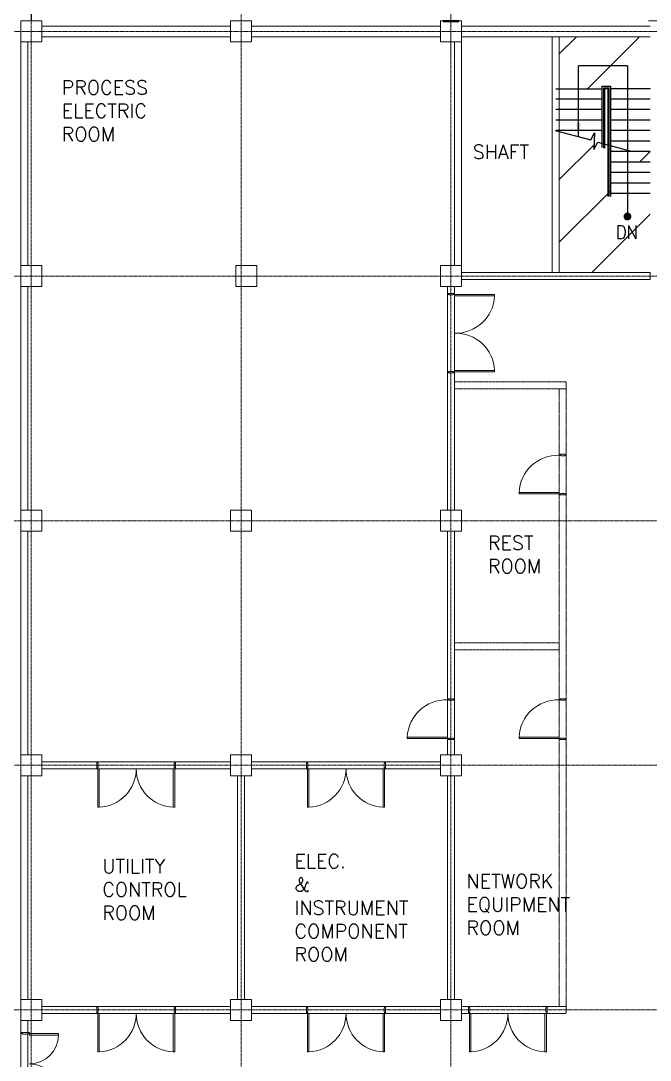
# Model space of a CAD drawing. Extents: x -59767 to 1106559, y -1290 to 1129522.
# Drawn here: x 662388 to 680387, y 438853 to 468598 of the extents above; entities that cross this region are included whole.
import ezdxf

# ---------------------------------------------------------------- set-up
doc = ezdxf.new("R2010")
doc.units = 0
doc.linetypes.add('CENTER', pattern=[2, 1.25, -0.25, 0.25, -0.25])
doc.linetypes.add('HIDDEN', pattern=[0.375, 0.25, -0.125])
doc.layers.get('0').update_dxf_attribs({"linetype": 'CONTINUOUS', "lineweight": 9})
doc.layers.get('Defpoints').update_dxf_attribs({"linetype": 'CONTINUOUS', "lineweight": 9})
for name, color, linetype, lineweight in [('CENTER', 1, 'CENTER', 9), ('COL', 4, 'CONTINUOUS', 5), ('COLUMN', 2, 'CONTINUOUS', 9), ('DOOR', 4, 'CONTINUOUS', 9), ('DRY WALL', 254, 'HIDDEN', 9), ('TEXT', 3, 'CONTINUOUS', 9), ('WALL', 7, 'CONTINUOUS', 9), ('WALL_200', 3, 'CONTINUOUS', 9), ('WALL_300', 7, 'CONTINUOUS', 9), ('가는선', 1, 'CONTINUOUS', 9), ('중간선', 5, 'CONTINUOUS', 9), ('중심선', 1, 'CENTER', 9), ('치수선', 6, 'CONTINUOUS', 9)]:
    doc.layers.add(name, color=color, linetype=linetype, lineweight=lineweight)
doc.layers.add('CY', color=4, linetype='CONTINUOUS')
doc.layers.add('HATCH', color=6, linetype='CONTINUOUS')
doc.styles.add('ROMANS', font='romans.shx', dxfattribs={"bigfont": 'whgtxt.shx'})
doc.styles.get("Standard").update_dxf_attribs({"font": 'romans.shx', "bigfont": 'whtgtxt.shx'})
doc.dimstyles.new('ISO-25', dxfattribs={"dimscale": 200, "dimtxt": 3, "dimasz": 2.5, "dimexe": 1.25, "dimexo": 0.625, "dimtad": 1, "dimdec": 0, "dimdsep": 46, "dimtxsty": 'Standard', "dimcen": 2.5, "dimadec": 0, "dimazin": 0, "dimtp": 0.1, "dimtm": 0.1, "dimtfac": 0.6, "dimtdec": 0, "dimtmove": 0, "dimatfit": 3, "dimfxl": 1, "dimtvp": 1, "dimtolj": 1, "dimarcsym": 0})

# ---------------------------------------------------------------- blocks, each defined once
blk = doc.blocks.new('column600')
at = {"layer": 'COLUMN', "linetype": 'Continuous'}
blk.add_lwpolyline([(-300, -300), (300, -300), (300, 300), (-300, 300)], close=True, dxfattribs=at)
blk = doc.blocks.new('DOOR1800')
at = {"layer": 'DOOR', "color": 7}
for points in [[(35, 950), (35, 125), (75, 125), (75, 950), (35, 950)], [(1725, 950), (1725, 125), (1765, 125), (1765, 950), (1725, 950)]]:
    blk.add_lwpolyline(points, dxfattribs=at)
for points in [[(0, 125), (0, -125), (35, -125), (35, -75), (50, -75), (50, 75), (35, 75), (35, 125)], [(1800, 125), (1800, -125), (1765, -125), (1765, -75), (1750, -75), (1750, 75), (1765, 75), (1765, 125)]]:
    blk.add_lwpolyline(points, close=True, dxfattribs=at)
for centre, start, end in [((75, 125), 0, 90), ((1725, 125), 90, 180)]:
    blk.add_arc(centre, 825, start, end, dxfattribs=at)
blk = doc.blocks.new('*D606')
at = {"layer": 'Defpoints', "color": 0}
for p in [(662690, 472785), (662040, 468493), (662690, 468493)]:
    blk.add_point(p, dxfattribs=at)
at = {"layer": '치수선', "color": 0, "lineweight": -2}
for p, q in [((662040, 468618), (662040, 473035)), ((662690, 468618), (662690, 473035)), ((661540, 472785), (661040, 472785)), ((662040, 472785), (662690, 472785)), ((663190, 472785), (665452, 472785))]:
    blk.add_line(p, q, dxfattribs=at)
at = {"layer": '치수선', "color": 0}
for points in [[(661540, 472701), (661540, 472868), (662040, 472785)], [(663190, 472868), (663190, 472701), (662690, 472785)]]:
    blk.add_solid(points, dxfattribs=at)
at = {"layer": '치수선', "color": 0, "insert": (664571, 473210), "char_height": 600, "attachment_point": 5}
blk.add_mtext('\\A1;650', dxfattribs=at)
blk = doc.blocks.new('ARR')
blk.add_solid([(3, -0.5), (3, 0.5), (0, 0)])

msp = doc.modelspace()

# ---------------------------------------------------------------- hatches: boundary and pattern name
at = {"layer": '중간선'}
h = msp.add_hatch(dxfattribs=at)
h.set_pattern_fill('ANSI31', color=170, scale=400)
h.paths.add_polyline_path([(680388.6, 461392.8), (680387.3, 461592.8), (680387.3, 463655.2), (680387.3, 463955.2), (680387.3, 464255.2), (680387.3, 464555.2), (680385.9, 464855.2), (679735.9, 464855.2), (679735.9, 464895.1), (679260.9, 465022.4), (679210.9, 465035.8), (679185.9, 465042.5), (679085.9, 465069.3), (679060.9, 465076), (679010.9, 465089.3), (678886.3, 465122.7), (678775.9, 464914.9), (678786, 465155.2), (678796.1, 465395.4), (678685.8, 465187.6), (678335.9, 465281.3), (677787.3, 465428.3), (677787.3, 461392.8)])
h.paths.add_polyline_path([(679735.9, 464555.2), (680387.3, 464555.2), (680385.9, 464255.2), (679735.9, 464255.2)], flags=16)
h.paths.add_polyline_path([(679735.9, 463955.2), (679735.9, 464255.2), (680387.3, 464255.2), (680385.9, 463955.2)], flags=16)
h.paths.add_polyline_path([(679735.9, 463955.2), (680387.3, 463955.2), (680385.9, 463655.2), (679735.9, 463655.2)], flags=16)
h.paths.add_polyline_path([(679260.9, 464555.2), (679260.9, 464855.2), (679735.9, 464855.2), (679735.9, 464555.2)], flags=16)
h.paths.add_polyline_path([(679260.9, 463955.2), (679735.9, 463955.2), (679735.9, 463655.2), (679260.9, 463655.2)], flags=16)
h.paths.add_polyline_path([(679260.9, 464255.2), (679260.9, 464555.2), (679735.9, 464555.2), (679735.9, 464255.2)], flags=16)
h.paths.add_polyline_path([(679260.9, 464255.2), (679735.9, 464255.2), (679735.9, 463955.2), (679260.9, 463955.2)], flags=16)
h.paths.add_polyline_path([(679260.9, 465022.4), (679735.9, 464895.1), (679735.9, 464855.2), (679260.9, 464855.2)], flags=16)
h.paths.add_polyline_path([(679679.7, 462998.9, -0.4142136), (679735.9, 463055.2, -0.4142136), (679792.2, 462998.9, -1)], flags=16)
h.paths.add_polyline_path([(679377.5, 462829.5), (679377.5, 462267), (680128.6, 462267), (680128.6, 462829.5)], flags=8)
h.paths.add_polyline_path([(677787.3, 466655.2), (678335.9, 466655.2), (678335.9, 467305.2), (679735.9, 467305.2), (679735.9, 466655.2), (680387.3, 466655.2), (680387.3, 467992.8), (680387.3, 468142.8), (677787.3, 468142.8)])
h.paths.add_polyline_path([(679010.9, 466655.2), (679010.9, 466730.2), (679260.9, 466730.2), (679260.9, 466655.2), (679735.9, 466655.2), (679735.9, 467305.2), (678335.9, 467305.2), (678335.9, 466655.2)])

# ---------------------------------------------------------------- linework, layer by layer
at = {"layer": 'CENTER', "linetype": 'CENTER'}
msp.add_line((674688.6, 472408.4), (674688.6, 467554.3), dxfattribs=at)
at = {"layer": 'COL', "color": 2, "linetype": 'Continuous'}
msp.add_line((680338.6, 468592.8), (681038.6, 468592.8), dxfattribs=at)
at = {"layer": 'CY', "ltscale": 0.5}
msp.add_lwpolyline([(674463.6, 468577.8), (674913.6, 468577.8), (674913.6, 468592.8), (674463.6, 468592.8), (674463.6, 468577.8)], dxfattribs=at)
at = {"layer": 'DRY WALL', "linetype": 'HIDDEN', "lineweight": 9, "ltscale": 0.5}
for points in [[(674788.6, 458266.8), (677987.1, 458268.6), (677987.1, 458068.6), (674788.6, 458066.8)], [(677987.1, 458068.6), (677987.1, 440392.8), (677787.1, 440392.8), (677787.1, 458068.6)], [(674788.6, 450792.8), (677787.1, 450792.8), (677787.1, 450592.8), (674788.6, 450592.8)], [(674988.6, 440392.8), (677987.1, 440392.8), (677987.1, 440192.9), (674988.6, 440192.8)]]:
    msp.add_lwpolyline(points, close=True, dxfattribs=at)
at = {"layer": 'HATCH', "color": 7}
for p, q in [((678335.9, 465264.5), (678335.9, 467305.2)), ((679735.9, 467305.2), (678335.9, 467305.2)), ((679735.9, 467305.2), (679735.9, 462998.9)), ((679010.9, 464968.8), (679010.9, 466730.2)), ((679010.9, 466730.2), (679260.9, 466730.2)), ((679260.9, 463572.1), (679260.9, 466730.2)), ((677685.9, 466655.2), (679010.9, 466655.2)), ((679060.9, 464955.4), (679060.9, 466680.2)), ((679060.9, 466680.2), (679210.9, 466680.2)), ((679060.9, 466655.2), (679085.9, 466655.2)), ((679085.9, 464948.7), (679085.9, 466655.2)), ((679210.9, 466655.2), (679085.9, 466655.2)), ((679185.9, 463572.1), (679185.9, 466655.2)), ((679210.9, 463572.1), (679210.9, 466680.2)), ((680385.9, 466655.2), (679260.9, 466655.2)), ((679010.9, 466355.2), (677685.9, 466355.2)), ((679085.9, 466355.2), (679060.9, 466355.2)), ((679210.9, 466355.2), (679185.9, 466355.2)), ((680385.9, 466355.2), (679260.9, 466355.2)), ((679010.9, 466055.2), (677685.9, 466055.2)), ((680385.9, 466055.2), (679260.9, 466055.2)), ((679010.9, 465755.2), (677685.9, 465755.2)), ((680385.9, 465755.2), (679260.9, 465755.2)), ((679010.9, 465455.2), (677685.9, 465455.2)), ((680385.9, 465455.2), (679260.9, 465455.2)), ((680385.9, 465155.2), (679260.9, 465155.2)), ((680385.9, 464855.2), (679260.9, 464855.2)), ((680385.9, 464555.2), (679260.9, 464555.2)), ((680385.9, 464255.2), (679260.9, 464255.2)), ((680385.9, 463955.2), (679260.9, 463955.2)), ((680385.9, 463655.2), (679260.9, 463655.2))]:
    msp.add_line(p, q, dxfattribs=at)
msp.add_lwpolyline([(677669.5, 465459.9), (678685.8, 465187.6), (678796.1, 465395.4), (678786, 465155.2), (678775.9, 464914.9), (678886.3, 465122.7), (679842.2, 464866.6)], dxfattribs=at)
at = {"layer": 'HATCH', "color": 7, "const_width": 112.5}
msp.add_lwpolyline([(679792.2, 462998.9, -1), (679679.7, 462998.9, -1)], format="xyb", close=True, dxfattribs=at)
at = {"layer": 'WALL', "color": 0}
for p, q in [((674766.3, 460792.8), (674606.3, 460792.8)), ((674786.3, 460764.8), (675936.3, 460764.8)), ((674786.3, 460764.8), (674786.3, 460724.8)), ((675936.3, 460764.8), (675936.3, 460724.8)), ((674786.3, 460724.8), (675936.3, 460724.8)), ((674768, 458522.6), (674608, 458522.6)), ((674788, 458590.6), (675938, 458590.6)), ((674788, 458550.6), (674788, 458590.6)), ((674788, 458550.6), (675938, 458550.6)), ((675938, 458550.6), (675938, 458590.6)), ((677807.1, 456192.4), (677967.1, 456192.4)), ((677787.1, 455097.4), (676637.1, 455097.4)), ((676637.1, 455057.4), (676637.1, 455097.4)), ((677787.1, 455057.4), (676637.1, 455057.4)), ((677787.1, 455057.4), (677787.1, 455097.4)), ((677807.1, 455029.4), (677967.1, 455029.4)), ((674608.6, 449192.8), (674768.6, 449192.8)), ((677807.1, 449192.8), (677967.1, 449192.8)), ((674588.6, 448097.8), (673438.6, 448097.8)), ((673438.6, 448057.8), (673438.6, 448097.8)), ((674588.6, 448057.8), (673438.6, 448057.8)), ((674588.6, 448057.8), (674588.6, 448097.8)), ((674608.6, 448029.8), (674768.6, 448029.8)), ((677787.1, 448097.8), (676637.1, 448097.8)), ((676637.1, 448057.8), (676637.1, 448097.8)), ((677787.1, 448057.8), (676637.1, 448057.8)), ((677787.1, 448057.8), (677787.1, 448097.8)), ((677807.1, 448029.8), (677967.1, 448029.8)), ((664560.5, 447212.8), (664560.5, 447372.8)), ((666816.5, 447212.8), (666816.5, 447372.8)), ((670560.6, 447212.8), (670560.6, 447372.8)), ((672816.6, 447212.8), (672816.6, 447372.8)), ((664588.5, 447192.8), (664588.5, 446092.8)), ((664628.5, 447192.8), (664588.5, 447192.8)), ((664628.5, 447192.8), (664628.5, 446092.8)), ((666748.5, 447192.8), (666748.5, 446092.8)), ((666788.5, 447192.8), (666748.5, 447192.8)), ((666788.5, 447192.8), (666788.5, 446092.8)), ((670588.6, 447192.8), (670588.6, 446092.8)), ((670628.6, 447192.8), (670588.6, 447192.8)), ((670628.6, 447192.8), (670628.6, 446092.8)), ((672748.6, 447192.8), (672748.6, 446092.8)), ((672788.6, 447192.8), (672748.6, 447192.8)), ((672788.6, 447192.8), (672788.6, 446092.8)), ((664588.5, 446092.8), (664628.5, 446092.8)), ((666788.5, 446092.8), (666748.5, 446092.8)), ((670588.6, 446092.8), (670628.6, 446092.8)), ((672788.6, 446092.8), (672748.6, 446092.8)), ((664560.6, 440212.8), (664560.6, 440372.8)), ((666816.6, 440212.8), (666816.6, 440372.8)), ((670560.6, 440212.8), (670560.6, 440372.8)), ((672816.6, 440212.8), (672816.6, 440372.8)), ((675188.6, 440212.8), (675188.6, 440372.8)), ((677444.6, 440212.8), (677444.6, 440372.8)), ((664588.6, 440192.8), (664588.6, 439092.8)), ((664628.6, 440192.8), (664588.6, 440192.8)), ((664628.6, 440192.8), (664628.6, 439092.8)), ((666748.6, 440192.8), (666748.6, 439092.8)), ((666788.6, 440192.8), (666748.6, 440192.8)), ((666788.6, 440192.8), (666788.6, 439092.8)), ((670588.6, 440192.8), (670588.6, 439092.8)), ((670628.6, 440192.8), (670588.6, 440192.8)), ((670628.6, 440192.8), (670628.6, 439092.8)), ((672748.6, 440192.8), (672748.6, 439092.8)), ((672788.6, 440192.8), (672748.6, 440192.8)), ((672788.6, 440192.8), (672788.6, 439092.8)), ((675216.6, 440192.8), (675216.6, 439092.8)), ((675256.6, 440192.8), (675216.6, 440192.8)), ((675256.6, 440192.8), (675256.6, 439092.8)), ((677376.6, 440192.8), (677376.6, 439092.8)), ((677416.6, 440192.8), (677376.6, 440192.8)), ((677416.6, 440192.8), (677416.6, 439092.8)), ((664588.6, 439092.8), (664628.6, 439092.8)), ((666788.6, 439092.8), (666748.6, 439092.8)), ((670588.6, 439092.8), (670628.6, 439092.8)), ((672788.6, 439092.8), (672748.6, 439092.8)), ((675216.6, 439092.8), (675256.6, 439092.8)), ((677416.6, 439092.8), (677376.6, 439092.8))]:
    msp.add_line(p, q, dxfattribs=at)
for points in [[(674786.3, 460792.8), (674586.3, 460792.8), (674586.3, 460764.8), (674626.3, 460764.8), (674626.3, 460752.8), (674746.3, 460752.8), (674746.3, 460764.8), (674786.3, 460764.8)], [(674788, 458522.6), (674588, 458522.6), (674588, 458550.6), (674628, 458550.6), (674628, 458562.6), (674748, 458562.6), (674748, 458550.6), (674788, 458550.6)], [(677787.1, 456192.4), (677987.1, 456192.4), (677987.1, 456164.4), (677947.1, 456164.4), (677947.1, 456152.4), (677827.1, 456152.4), (677827.1, 456164.4), (677787.1, 456164.4)], [(677787.1, 455029.4), (677987.1, 455029.4), (677987.1, 455057.4), (677947.1, 455057.4), (677947.1, 455069.4), (677827.1, 455069.4), (677827.1, 455057.4), (677787.1, 455057.4)], [(674588.6, 449192.8), (674788.6, 449192.8), (674788.6, 449164.8), (674748.6, 449164.8), (674748.6, 449152.8), (674628.6, 449152.8), (674628.6, 449164.8), (674588.6, 449164.8)], [(677787.1, 449192.8), (677987.1, 449192.8), (677987.1, 449164.8), (677947.1, 449164.8), (677947.1, 449152.8), (677827.1, 449152.8), (677827.1, 449164.8), (677787.1, 449164.8)], [(674588.6, 448029.8), (674788.6, 448029.8), (674788.6, 448057.8), (674748.6, 448057.8), (674748.6, 448069.8), (674628.6, 448069.8), (674628.6, 448057.8), (674588.6, 448057.8)], [(677787.1, 448029.8), (677987.1, 448029.8), (677987.1, 448057.8), (677947.1, 448057.8), (677947.1, 448069.8), (677827.1, 448069.8), (677827.1, 448057.8), (677787.1, 448057.8)], [(664560.5, 447192.8), (664560.5, 447392.8), (664588.5, 447392.8), (664588.5, 447352.8), (664600.5, 447352.8), (664600.5, 447232.8), (664588.5, 447232.8), (664588.5, 447192.8)], [(666816.5, 447192.8), (666816.5, 447392.8), (666788.5, 447392.8), (666788.5, 447352.8), (666776.5, 447352.8), (666776.5, 447232.8), (666788.5, 447232.8), (666788.5, 447192.8)], [(670560.6, 447192.8), (670560.6, 447392.8), (670588.6, 447392.8), (670588.6, 447352.8), (670600.6, 447352.8), (670600.6, 447232.8), (670588.6, 447232.8), (670588.6, 447192.8)], [(672816.6, 447192.8), (672816.6, 447392.8), (672788.6, 447392.8), (672788.6, 447352.8), (672776.6, 447352.8), (672776.6, 447232.8), (672788.6, 447232.8), (672788.6, 447192.8)], [(664560.6, 440192.8), (664560.6, 440392.8), (664588.6, 440392.8), (664588.6, 440352.8), (664600.6, 440352.8), (664600.6, 440232.8), (664588.6, 440232.8), (664588.6, 440192.8)], [(666816.6, 440192.8), (666816.6, 440392.8), (666788.6, 440392.8), (666788.6, 440352.8), (666776.6, 440352.8), (666776.6, 440232.8), (666788.6, 440232.8), (666788.6, 440192.8)], [(670560.6, 440192.8), (670560.6, 440392.8), (670588.6, 440392.8), (670588.6, 440352.8), (670600.6, 440352.8), (670600.6, 440232.8), (670588.6, 440232.8), (670588.6, 440192.8)], [(672816.6, 440192.8), (672816.6, 440392.8), (672788.6, 440392.8), (672788.6, 440352.8), (672776.6, 440352.8), (672776.6, 440232.8), (672788.6, 440232.8), (672788.6, 440192.8)], [(675188.6, 440192.8), (675188.6, 440392.8), (675216.6, 440392.8), (675216.6, 440352.8), (675228.6, 440352.8), (675228.6, 440232.8), (675216.6, 440232.8), (675216.6, 440192.8)], [(677444.6, 440192.8), (677444.6, 440392.8), (677416.6, 440392.8), (677416.6, 440352.8), (677404.6, 440352.8), (677404.6, 440232.8), (677416.6, 440232.8), (677416.6, 440192.8)]]:
    msp.add_lwpolyline(points, close=True, dxfattribs=at)
for centre, radius, start, end in [((674823, 460770.8), 1113.6, 268.11334, 357.63474), ((674824.7, 458544.7), 1113.6, 2.36526, 91.88666), ((677750.4, 455051.4), 1113.6, 88.11334, 177.63474), ((674552, 448051.9), 1113.6, 88.11334, 177.63474), ((677750.4, 448051.9), 1113.6, 88.11334, 177.63474), ((664588.5, 447192.8), 1100, 272.08394, 0), ((666788.5, 447192.8), 1100, 180, 267.91606), ((670588.6, 447192.8), 1100, 272.08394, 0), ((672788.6, 447192.8), 1100, 180, 267.91606), ((664588.6, 440192.8), 1100, 272.08394, 0), ((666788.6, 440192.8), 1100, 180, 267.91606), ((670588.6, 440192.8), 1100, 272.08394, 0), ((672788.6, 440192.8), 1100, 180, 267.91606), ((675216.6, 440192.8), 1100, 272.08394, 0), ((677416.6, 440192.8), 1100, 180, 267.91606)]:
    msp.add_arc(centre, radius, start, end, dxfattribs=at)
at = {"layer": 'WALL_200', "ltscale": 0.5}
for p, q in [((677585.9, 461392.8, -1.1), (677585.9, 468142.8, -0.1)), ((677787.3, 461392.8), (677787.3, 468142.8))]:
    msp.add_line(p, q, dxfattribs=at)
for points in [[(662590, 467992.8), (662590, 461592.8), (662390, 461592.8), (662390, 467992.8)], [(674990, 467992.8), (674990, 461592.8), (674790, 461592.8), (674790, 467992.8)], [(674988.6, 461392.8), (680388.6, 461392.8), (680388.6, 461192.8), (674988.6, 461192.8)], [(662588.6, 460992.8), (662588.6, 454592.8), (662388.6, 454592.8), (662390, 460992.8)], [(674788.6, 460992.8), (674788.6, 454592.8), (674588.6, 454592.8), (674588.6, 460992.8)], [(662588.6, 453992.8), (662588.6, 447592.8), (662388.5, 447592.8), (662388.7, 453992.8)], [(674788.6, 453992.8), (674788.6, 447592.8), (674588.6, 447592.8), (674588.6, 453992.8)], [(662988.6, 447392.8), (668388.6, 447392.8), (668388.6, 447192.8), (662988.6, 447192.8)], [(668988.6, 447392.8), (674388.6, 447392.8), (674388.6, 447192.8), (668988.6, 447192.8)], [(662588.6, 446992.8), (662588.6, 440592.8), (662388.6, 440592.8), (662388.6, 446992.8)], [(668788.6, 446992.8), (668788.6, 440592.8), (668588.6, 440592.8), (668588.6, 446992.8)], [(674788.6, 446992.8), (674788.6, 440592.8), (674588.6, 440592.8), (674588.6, 446992.8)], [(662988.6, 440392.8), (668388.6, 440392.8), (668388.6, 440192.8), (662988.6, 440192.8)], [(668988.6, 440392.8), (674388.6, 440392.8), (674388.6, 440192.8), (668988.6, 440192.8)], [(662588.6, 439992.8), (662588.6, 432592.8), (662388.6, 432592.8), (662388.6, 439992.8)]]:
    msp.add_lwpolyline(points, close=True, dxfattribs=at)
at = {"layer": 'WALL_300', "linetype": 'Continuous', "lineweight": 9}
for p, q in [((662988.6, 468442.8), (668389.1, 468442.8)), ((668988.6, 468442.8), (674389.1, 468442.8)), ((674987.3, 468442.8), (680387.7, 468442.8)), ((662988.6, 468142.8), (668389.1, 468142.8)), ((668988.6, 468142.8), (674389.1, 468142.8)), ((674987.3, 468142.8), (680387.7, 468142.8))]:
    msp.add_line(p, q, dxfattribs=at)
at = {"layer": '가는선'}
msp.add_line((662988.6, 440192.8), (664488.6, 440192.8), dxfattribs=at)
at = {"layer": '중간선', "color": 2, "elevation": -0.1}
msp.add_lwpolyline([(677587.3, 461392.8), (674990, 461392.8), (674990, 468142.8), (677587.3, 468142.8)], close=True, dxfattribs=at)
at = {"layer": '중심선'}
for p, q in [((662688.6, 469140.2), (662688.6, 405642.8)), ((668688.6, 405642.8), (668688.6, 469140.2)), ((674688.6, 405642.8), (674688.6, 469140.2)), ((694688.6, 468292.8), (602038.6, 468292.8)), ((694542.4, 461292.8), (601892.4, 461292.8)), ((694837.8, 454292.8), (602187.8, 454292.8)), ((694688.6, 447292.8), (602038.6, 447292.8)), ((602038.6, 440292.8), (694688.6, 440292.8))]:
    msp.add_line(p, q, dxfattribs=at)

# ---------------------------------------------------------------- block references
at = {"layer": 'COLUMN', "linetype": 'Continuous'}
for p in [(662688.6, 468292.8), (668688.6, 468292.8), (674688.6, 468292.8), (662690, 461292.8), (668836.2, 461292.8), (674690, 461292.8), (662688.6, 454292.8), (668688.6, 454292.8), (674688.6, 454292.8), (662688.5, 447292.8), (668688.5, 447292.8), (674687.1, 447292.8), (662688.6, 440292.8), (668688.6, 440292.8), (674688.6, 440292.8)]:
    msp.add_blockref('column600', p, dxfattribs=at)
at = {"layer": 'DOOR', "rotation": 270}
msp.add_blockref('DOOR1800', (662513.6, 439648.1), dxfattribs=at)
at = {"layer": 'HATCH', "color": 7, "xscale": 133.3333333333333, "yscale": 133.3333333333333, "zscale": 133.3333333333333, "rotation": 89.99999999999999}
msp.add_blockref('ARR', (678335.9, 465264.5), dxfattribs=at)

# ---------------------------------------------------------------- texts
at = {"layer": 'HATCH', "color": 7, "style": 'ROMANS', "width": 0.9}
msp.add_text('DN', height=375, dxfattribs=at).set_placement((679407.1, 462360.8))
at = {"layer": 'TEXT', "lineweight": 9}
msp.add_text('SHAFT', height=400, dxfattribs=at).set_placement((675310.8, 464650.7))
at = {"layer": 'TEXT', "lineweight": 9, "char_height": 400, "width": 2194.203, "attachment_point": 1}
for s, insert in [('PROCESS ELECTRIC ROOM', (663558.7, 466887.1)), ('REST ROOM', (675747.1, 453855.1)), ('ELEC. & INSTRUMENT COMPONENT ROOM', (670215, 444750)), ('UTILITY CONTROL ROOM', (664718.1, 444605)), ('NETWORK EQUIPMENT ROOM', (675134.6, 444174.7))]:
    msp.add_mtext(s, dxfattribs=dict(at, insert=insert))

# ---------------------------------------------------------------- dimensions: what is measured, and where the dimension line sits
at = {"layer": '치수선'}
dim = msp.add_linear_dim(base=(662690, 472784.5), p1=(662040, 468492.8), p2=(662690, 468492.8), dimstyle='ISO-25', dxfattribs=at)
dim.commit()
dim.dimension.update_dxf_attribs({"geometry": '*D606', "text_midpoint": (664571, 473209.5)})

doc.saveas('drawing.dxf')
